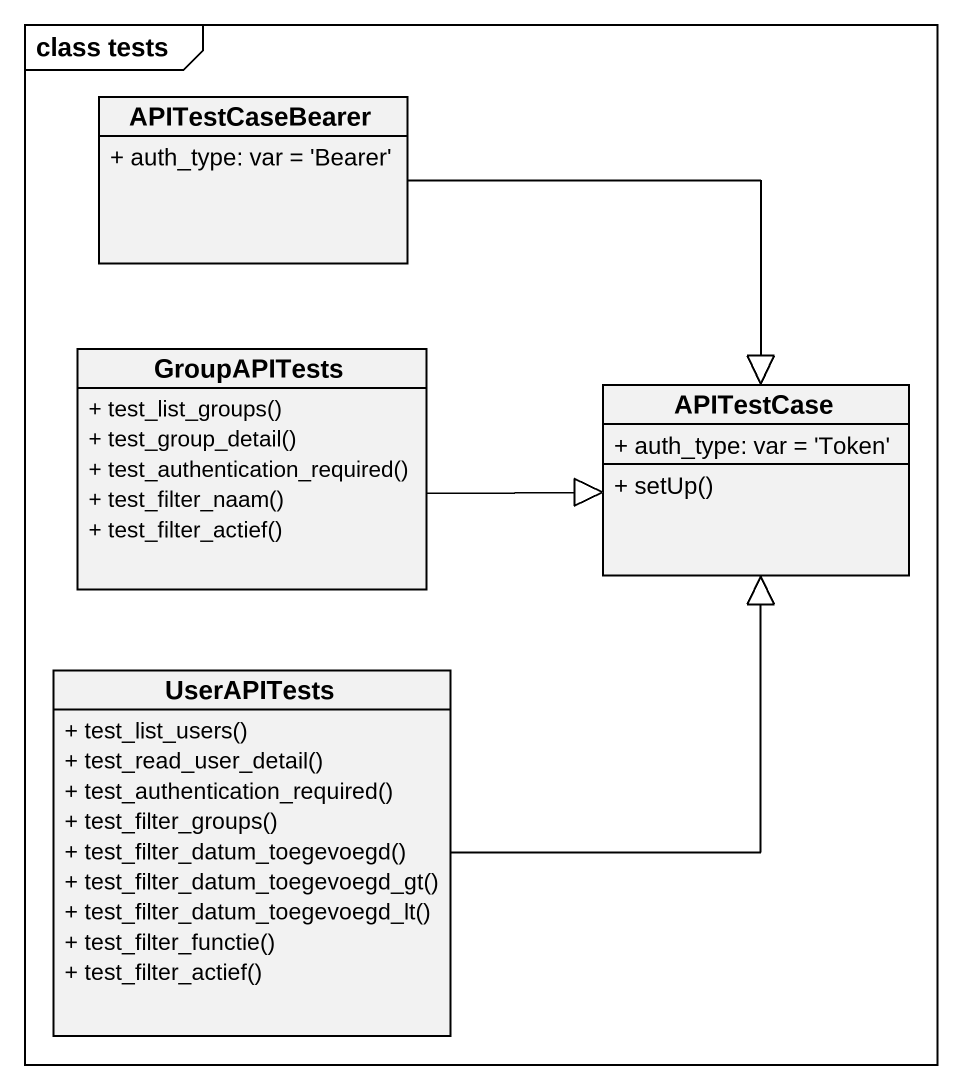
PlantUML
@startuml
mainframe class tests
hide circle
hide empty members
skinparam classAttributeIconSize 0
class APITestCaseBearer {
  + auth_type: var = 'Bearer'
}
class GroupAPITests {
  + test_list_groups()
  + test_group_detail()
  + test_authentication_required()
  + test_filter_naam()
  + test_filter_actief()
}
class APITestCase {
  + auth_type: var = 'Token'
  + setUp()
}
class UserAPITests {
  + test_list_users()
  + test_read_user_detail()
  + test_authentication_required()
  + test_filter_groups()
  + test_filter_datum_toegevoegd()
  + test_filter_datum_toegevoegd_gt()
  + test_filter_datum_toegevoegd_lt()
  + test_filter_functie()
  + test_filter_actief()
}
APITestCaseBearer -right-|> APITestCase
GroupAPITests -right-|> APITestCase
UserAPITests -up-|> APITestCase
@enduml
